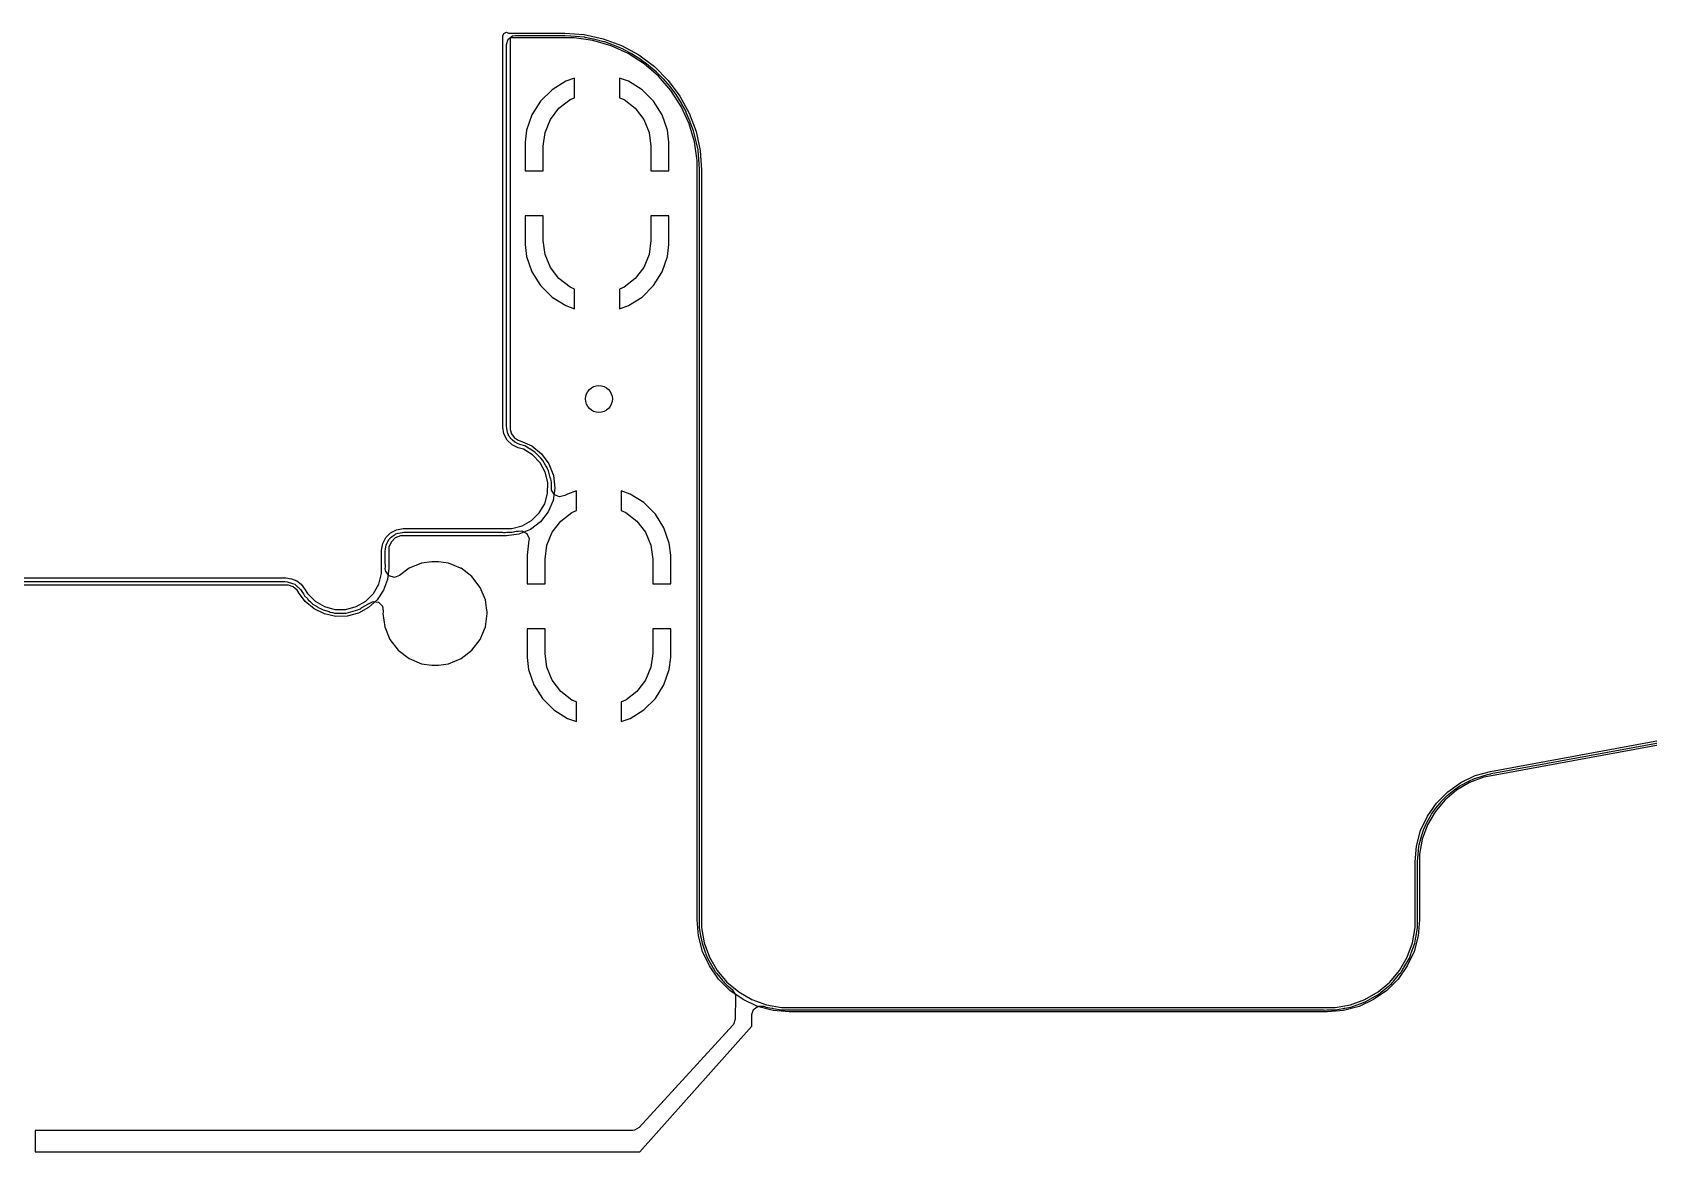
# Model space of a CAD drawing. Extents: x -114 to 114, y -62 to 23.
# Drawn here: x -0.71 to 17.3, y 11 to 23.47 of the extents above; entities that cross this region are included whole.
import ezdxf

# ---------------------------------------------------------------- set-up
doc = ezdxf.new("R2010")
doc.units = 0
doc.layers.add('BLACK', color=7, linetype='CONTINUOUS')

msp = doc.modelspace()

# ---------------------------------------------------------------- linework, layer by layer
at = {"layer": 'BLACK', "linetype": 'CONTINUOUS'}
for p, q in [((4.53563, 23.4305), (4.54735, 23.4588)), ((4.53563, 19.0714), (4.53563, 23.4305)), ((4.54735, 23.4588), (4.57563, 23.4705)), ((4.57563, 23.4705), (4.59977, 23.4605)), ((4.59504, 23.3942), (4.64454, 23.4302)), ((4.59977, 23.4605), (5.225, 23.4605)), ((4.64454, 23.4302), (4.67513, 23.435)), ((4.67513, 23.435), (5.22323, 23.435)), ((5.22323, 23.435), (5.22676, 23.4349)), ((5.225, 23.4605), (5.44203, 23.445)), ((5.22676, 23.4349), (5.29418, 23.4301)), ((5.29418, 23.4301), (5.44257, 23.4184)), ((5.44203, 23.445), (5.65465, 23.3988)), ((5.44257, 23.4184), (5.44921, 23.4174)), ((5.44921, 23.4174), (5.54365, 23.3969)), ((4.57613, 23.336), (4.59504, 23.3942)), ((4.57613, 21.1056), (4.57613, 23.336)), ((5.225, 23.4105), (4.61563, 23.4105)), ((4.61563, 23.4105), (4.61563, 19.0714)), ((5.33049, 23.4105), (5.225, 23.4105)), ((5.53934, 23.3805), (5.33049, 23.4105)), ((5.74178, 23.3211), (5.53934, 23.3805)), ((5.54365, 23.3969), (5.54467, 23.3967)), ((5.54467, 23.3967), (5.66208, 23.3685)), ((5.65465, 23.3988), (5.85851, 23.3227)), ((5.66208, 23.3685), (5.66778, 23.3667)), ((5.66778, 23.3667), (5.76363, 23.331)), ((5.93371, 23.2334), (5.74178, 23.3211)), ((5.76363, 23.331), (5.76518, 23.3304)), ((5.76518, 23.3304), (5.78352, 23.3228)), ((5.78352, 23.3228), (5.87159, 23.2863)), ((5.85851, 23.3227), (6.04949, 23.2185)), ((5.87159, 23.2863), (5.87637, 23.284)), ((5.87637, 23.284), (5.96798, 23.234)), ((6.1112, 23.1194), (5.93371, 23.2334)), ((5.96798, 23.234), (5.97012, 23.2327)), ((5.97012, 23.2327), (6.0665, 23.1737)), ((6.04949, 23.2185), (6.22367, 23.0881)), ((6.0665, 23.1737), (6.0703, 23.1711)), ((6.0703, 23.1711), (6.15463, 23.108)), ((6.27066, 22.9812), (6.1112, 23.1194)), ((6.15463, 23.108), (6.15707, 23.106)), ((6.15707, 23.106), (6.24245, 23.0331)), ((6.22367, 23.0881), (6.37753, 22.9342)), ((5.23632, 22.9259), (5.08368, 22.83)), ((5.33563, 22.9606), (5.23632, 22.9259)), ((5.33563, 22.7409), (5.33563, 22.9606)), ((5.93493, 22.9259), (5.83563, 22.9606)), ((5.83563, 22.9606), (5.83563, 22.7409)), ((6.08757, 22.83), (5.93493, 22.9259)), ((6.24245, 23.0331), (6.24528, 23.0305)), ((6.24528, 23.0305), (6.31994, 22.9558)), ((6.40883, 22.8217), (6.27066, 22.9812)), ((6.31994, 22.9558), (6.32258, 22.953)), ((6.32258, 22.953), (6.39548, 22.8676)), ((6.37753, 22.9342), (6.50793, 22.76)), ((4.9562, 22.7025), (4.86029, 22.5498)), ((5.08368, 22.83), (4.9562, 22.7025)), ((5.16136, 22.6248), (5.28563, 22.7202)), ((5.28563, 22.7202), (5.33563, 22.7409)), ((5.83563, 22.7409), (5.88563, 22.7202)), ((5.88563, 22.7202), (6.00989, 22.6248)), ((6.21505, 22.7025), (6.08757, 22.83)), ((6.31096, 22.5498), (6.21505, 22.7025)), ((6.39548, 22.8676), (6.39746, 22.8651)), ((6.39746, 22.8651), (6.46057, 22.7808)), ((6.5229, 22.6442), (6.40883, 22.8217)), ((6.46057, 22.7808), (6.46315, 22.777)), ((6.46315, 22.777), (6.52222, 22.6807)), ((6.50793, 22.76), (6.6122, 22.5691)), ((4.86029, 22.5498), (4.80075, 22.3797)), ((5.06601, 22.5005), (5.16136, 22.6248)), ((6.00989, 22.6248), (6.10524, 22.5005)), ((6.3705, 22.3797), (6.31096, 22.5498)), ((6.52222, 22.6807), (6.52346, 22.6785)), ((6.61055, 22.4523), (6.5229, 22.6442)), ((6.52346, 22.6785), (6.57347, 22.5869)), ((6.57347, 22.5869), (6.57576, 22.5821)), ((6.57576, 22.5821), (6.61982, 22.4758)), ((6.6122, 22.5691), (6.68824, 22.3652)), ((4.80075, 22.3797), (4.78563, 22.2455)), ((4.80075, 22.3797), (4.80075, 22.3797)), ((4.98563, 22.2005), (5.00607, 22.3558)), ((5.00607, 22.3558), (5.06601, 22.5005)), ((6.10524, 22.5005), (6.16518, 22.3558)), ((6.16518, 22.3558), (6.18563, 22.2005)), ((6.38563, 22.2455), (6.3705, 22.3797)), ((6.3705, 22.3797), (6.3705, 22.3797)), ((6.66999, 22.2499), (6.61055, 22.4523)), ((6.61982, 22.4758), (6.62047, 22.4741)), ((6.62047, 22.4741), (6.65619, 22.3783)), ((6.65619, 22.3783), (6.65794, 22.3726)), ((6.65794, 22.3726), (6.68612, 22.2552)), ((6.68824, 22.3652), (6.73449, 22.1526)), ((4.78563, 22.2455), (4.78563, 21.9255)), ((4.98563, 21.9255), (4.98563, 22.2005)), ((6.18563, 22.2005), (6.18563, 21.9255)), ((6.38563, 21.9255), (6.38563, 22.2455)), ((6.38563, 22.2455), (6.38563, 22.2455)), ((6.70001, 22.041), (6.66999, 22.2499)), ((6.68612, 22.2552), (6.68636, 22.2542)), ((6.68636, 22.2542), (6.7069, 22.1598)), ((6.7069, 22.1598), (6.70788, 22.1531)), ((6.70788, 22.1531), (6.71966, 22.0034)), ((6.73449, 22.1526), (6.75001, 21.9355)), ((6.70001, 21.9356), (6.70001, 22.041)), ((6.71966, 22.0034), (6.72437, 21.9375)), ((4.78563, 21.9255), (4.78563, 21.9255)), ((4.78563, 21.9255), (4.98563, 21.9255)), ((6.18563, 21.9255), (6.38563, 21.9255)), ((6.38563, 21.9255), (6.38563, 21.9255)), ((6.7, 21.9355), (6.70001, 21.9356)), ((6.7, 13.58), (6.7, 21.9355)), ((6.72437, 21.9375), (6.7245, 21.934)), ((6.7245, 21.934), (6.7245, 13.6266)), ((6.75001, 21.9355), (6.75, 21.9355)), ((6.75, 21.9355), (6.75, 13.58)), ((4.98563, 21.4255), (4.78563, 21.4255)), ((4.78563, 21.4255), (4.78563, 21.4255)), ((4.78563, 21.4255), (4.78563, 21.1056)), ((4.98563, 21.1505), (4.98563, 21.4255)), ((6.38563, 21.4255), (6.18563, 21.4255)), ((6.18563, 21.4255), (6.18563, 21.1505)), ((6.38563, 21.1056), (6.38563, 21.4255)), ((4.57613, 19.0797), (4.57613, 21.1056)), ((4.78563, 21.1056), (4.80075, 20.9714)), ((5.00607, 20.9953), (4.98563, 21.1505)), ((6.18563, 21.1505), (6.16518, 20.9953)), ((6.3705, 20.9714), (6.38563, 21.1056)), ((6.38563, 21.1056), (6.38563, 21.1056)), ((4.80075, 20.9714), (4.80075, 20.9714)), ((4.80075, 20.9714), (4.86029, 20.8012)), ((5.06601, 20.8505), (5.00607, 20.9953)), ((6.16518, 20.9953), (6.10524, 20.8505)), ((6.31096, 20.8012), (6.3705, 20.9714)), ((6.3705, 20.9714), (6.3705, 20.9714)), ((4.86029, 20.8012), (4.9562, 20.6486)), ((5.16136, 20.7263), (5.06601, 20.8505)), ((5.28563, 20.6309), (5.16136, 20.7263)), ((6.00989, 20.7263), (5.88563, 20.6309)), ((6.10524, 20.8505), (6.00989, 20.7263)), ((6.21505, 20.6486), (6.31096, 20.8012)), ((4.9562, 20.6486), (5.08368, 20.5211)), ((5.33563, 20.6102), (5.28563, 20.6309)), ((5.33563, 20.3905), (5.33563, 20.6102)), ((5.88563, 20.6309), (5.83563, 20.6102)), ((5.83563, 20.6102), (5.83563, 20.3905)), ((6.08757, 20.5211), (6.21505, 20.6486)), ((5.08368, 20.5211), (5.08368, 20.5211)), ((5.08368, 20.5211), (5.23632, 20.4252)), ((5.23632, 20.4252), (5.33563, 20.3905)), ((5.83563, 20.3905), (5.93493, 20.4252)), ((5.93493, 20.4252), (6.08757, 20.5211)), ((15.5399, 15.235), (43.6473, 20.3942)), ((43.6563, 20.345), (15.549, 15.1858)), ((4.53564, 19.0713), (4.53563, 19.0714)), ((4.54784, 18.9958), (4.53564, 19.0713)), ((4.5832, 18.9279), (4.54784, 18.9958)), ((4.57838, 19.0587), (4.57613, 19.0797)), ((4.58853, 19.0118), (4.57838, 19.0587)), ((4.63814, 18.8746), (4.5832, 18.9279)), ((4.59749, 18.987), (4.58853, 19.0118)), ((4.60032, 18.9816), (4.59749, 18.987)), ((4.60874, 18.9682), (4.60032, 18.9816)), ((4.61485, 18.96), (4.60874, 18.9682)), ((4.62906, 18.9409), (4.61485, 18.96)), ((4.61563, 19.0714), (4.61563, 19.0714)), ((4.61563, 19.0714), (4.61564, 19.0714)), ((4.61564, 19.0714), (4.61571, 19.0455)), ((4.61571, 19.0455), (4.63197, 18.9965)), ((4.6395, 18.929), (4.62906, 18.9409)), ((4.63197, 18.9965), (4.66284, 18.9551)), ((4.64392, 18.9247), (4.6395, 18.929)), ((4.66512, 18.9091), (4.64392, 18.9247)), ((4.66284, 18.9551), (4.70519, 18.9255)), ((4.70709, 18.886), (4.66512, 18.9091)), ((4.70519, 18.9255), (4.72992, 18.918)), ((4.72992, 18.918), (4.72992, 18.918)), ((4.72992, 18.918), (4.85742, 18.8612)), ((4.70705, 18.8414), (4.63814, 18.8746)), ((4.70706, 18.8414), (4.70705, 18.8414)), ((4.76455, 18.8243), (4.70706, 18.8414)), ((4.70706, 18.8414), (4.70706, 18.8414)), ((4.72666, 18.8778), (4.70709, 18.886)), ((4.78118, 18.8616), (4.72666, 18.8778)), ((4.86687, 18.7617), (4.76455, 18.8243)), ((4.78119, 18.8616), (4.78118, 18.8616)), ((4.78118, 18.8616), (4.78118, 18.8616)), ((4.81984, 18.838), (4.78119, 18.8616)), ((4.83441, 18.8306), (4.81984, 18.838)), ((4.83561, 18.8305), (4.83441, 18.8306)), ((4.83785, 18.8286), (4.83561, 18.8305)), ((4.85128, 18.8187), (4.83785, 18.8286)), ((4.89251, 18.7935), (4.85128, 18.8187)), ((4.85742, 18.8612), (4.96609, 18.7736)), ((4.94972, 18.675), (4.86687, 18.7617)), ((4.9283, 18.756), (4.89251, 18.7935)), ((4.89251, 18.7935), (4.89251, 18.7935)), ((4.89251, 18.7935), (4.89251, 18.7935)), ((4.93193, 18.7522), (4.9283, 18.756)), ((4.94311, 18.7422), (4.93193, 18.7522)), ((4.94518, 18.7415), (4.94311, 18.7422)), ((4.94591, 18.7403), (4.94518, 18.7415)), ((4.95778, 18.7252), (4.94591, 18.7403)), ((4.96609, 18.7736), (5.04866, 18.661)), ((5.00757, 18.5699), (4.94972, 18.675)), ((4.98266, 18.6991), (4.95778, 18.7252)), ((5.01477, 18.6408), (4.98266, 18.6991)), ((4.98266, 18.6991), (4.98266, 18.6991)), ((4.98266, 18.6991), (4.98266, 18.6991)), ((5.03655, 18.4535), (5.00757, 18.5699)), ((5.02222, 18.6293), (5.01477, 18.6408)), ((5.02515, 18.6272), (5.02222, 18.6293)), ((5.02533, 18.6266), (5.02515, 18.6272)), ((5.03367, 18.6065), (5.02533, 18.6266)), ((5.0456, 18.5848), (5.03367, 18.6065)), ((5.04561, 18.5848), (5.0456, 18.5848)), ((5.0638, 18.5117), (5.04561, 18.5848)), ((5.04866, 18.661), (5.09962, 18.531)), ((5.03472, 18.3336), (5.03655, 18.4535)), ((5.06757, 18.4998), (5.0638, 18.5117)), ((5.0708, 18.4959), (5.06757, 18.4998)), ((5.07371, 18.4719), (5.0708, 18.4959)), ((5.07714, 18.4582), (5.07371, 18.4719)), ((5.07614, 18.3933), (5.07714, 18.4582)), ((5.07913, 18.3676), (5.07614, 18.3933)), ((5.07714, 18.4582), (5.07713, 18.4582)), ((5.07713, 18.4582), (5.07714, 18.4582)), ((5.11555, 18.3923), (5.0954, 18.2542)), ((5.09962, 18.531), (5.11555, 18.3923)), ((4.94118, 18.1149), (5.00221, 18.2181)), ((5.00221, 18.2181), (5.03472, 18.3336)), ((5.0954, 18.2542), (5.0405, 18.1258)), ((5.11168, 18.3158), (5.07913, 18.3676)), ((5.16847, 18.293), (5.11168, 18.3158)), ((5.2278, 18.308), (5.16847, 18.293)), ((5.25632, 18.3259), (5.2278, 18.308)), ((5.35563, 18.3606), (5.25632, 18.3259)), ((5.35563, 18.1409), (5.35563, 18.3606)), ((5.95493, 18.3259), (5.85563, 18.3606)), ((5.85563, 18.3606), (5.85563, 18.1409)), ((6.10757, 18.23), (5.95493, 18.3259)), ((6.23505, 18.1025), (6.10757, 18.23)), ((4.75154, 17.9712), (4.85572, 18.0307)), ((4.95453, 18.0158), (4.84324, 17.9315)), ((4.85572, 18.0307), (4.94118, 18.1149)), ((5.0405, 18.1258), (4.95453, 18.0158)), ((5.08601, 17.9005), (5.18136, 18.0248)), ((5.18136, 18.0248), (5.30563, 18.1202)), ((5.30563, 18.1202), (5.35563, 18.1409)), ((5.85563, 18.1409), (5.90563, 18.1202)), ((5.90563, 18.1202), (6.02989, 18.0248)), ((6.02989, 18.0248), (6.12524, 17.9005)), ((6.33096, 17.9498), (6.23505, 18.1025)), ((3.19737, 17.7747), (3.23146, 17.8416)), ((3.23146, 17.8416), (3.28455, 17.8947)), ((3.2704, 17.8213), (3.2827, 17.8363)), ((3.2827, 17.8363), (3.28988, 17.8435)), ((3.28455, 17.8947), (3.35146, 17.9288)), ((3.28988, 17.8435), (3.30486, 17.8558)), ((3.33499, 17.8362), (3.28998, 17.7912)), ((3.30486, 17.8558), (3.33021, 17.8727)), ((3.33021, 17.8727), (3.33522, 17.8756)), ((3.3938, 17.8606), (3.33499, 17.8362)), ((3.33522, 17.8756), (3.3453, 17.8808)), ((3.3453, 17.8808), (3.37092, 17.8897)), ((3.35146, 17.9288), (3.42563, 17.9406)), ((3.37092, 17.8897), (3.41269, 17.898)), ((3.4256, 17.8606), (3.3938, 17.8606)), ((3.41269, 17.898), (3.41454, 17.8983)), ((3.41454, 17.8983), (3.41786, 17.8988)), ((3.41786, 17.8988), (3.43333, 17.9)), ((3.42563, 17.8605), (3.4256, 17.8606)), ((3.42563, 17.9406), (3.42563, 17.9405)), ((3.42563, 17.9405), (4.57563, 17.9405)), ((4.57563, 17.8605), (3.42563, 17.8605)), ((3.42563, 17.8605), (3.42563, 17.8605)), ((3.42563, 17.8605), (3.42563, 17.8605)), ((3.43333, 17.9), (3.46712, 17.9)), ((3.46712, 17.9), (3.46714, 17.9)), ((3.46714, 17.9), (4.53025, 17.9)), ((4.53025, 17.9), (4.54309, 17.8959)), ((4.54309, 17.8959), (4.56515, 17.899)), ((4.56515, 17.899), (4.57921, 17.9)), ((4.57563, 17.9405), (4.57563, 17.9406)), ((4.57563, 17.9406), (4.6356, 17.9405)), ((4.57573, 17.8606), (4.57563, 17.8605)), ((4.57563, 17.8605), (4.57563, 17.8605)), ((4.57563, 17.8605), (4.57563, 17.8605)), ((4.71406, 17.8786), (4.57573, 17.8606)), ((4.57921, 17.9), (4.59932, 17.9)), ((4.59932, 17.9), (4.59943, 17.9)), ((4.59943, 17.9), (4.64088, 17.9)), ((4.6356, 17.9405), (4.75154, 17.9712)), ((4.64088, 17.9), (4.6853, 17.9118)), ((4.6853, 17.9118), (4.7101, 17.9104)), ((4.7101, 17.9104), (4.74893, 17.9148)), ((4.84324, 17.9315), (4.71406, 17.8786)), ((4.74893, 17.9148), (4.80219, 17.8847)), ((4.80219, 17.8847), (4.82757, 17.829)), ((4.82757, 17.829), (4.82266, 17.7851)), ((5.02607, 17.7558), (5.08601, 17.9005)), ((6.12524, 17.9005), (6.18518, 17.7558)), ((6.3905, 17.7797), (6.33096, 17.9498)), ((3.18563, 17.7005), (3.19737, 17.7747)), ((3.18563, 17.5005), (3.18563, 17.7005)), ((3.18563, 17.7005), (3.18563, 17.7005)), ((3.22613, 17.6928), (3.22734, 17.7082)), ((3.22613, 17.5522), (3.22613, 17.6928)), ((3.22734, 17.7082), (3.22793, 17.7119)), ((3.22793, 17.7119), (3.22826, 17.7138)), ((3.22826, 17.7138), (3.23651, 17.7552)), ((3.23651, 17.7552), (3.24539, 17.7808)), ((3.24539, 17.7808), (3.25056, 17.791)), ((3.25056, 17.791), (3.2535, 17.796)), ((3.2535, 17.796), (3.2704, 17.8213)), ((3.28998, 17.7912), (3.26563, 17.7324)), ((3.26563, 17.7324), (3.26563, 17.7005)), ((3.26563, 17.7005), (3.26563, 17.7005)), ((3.26563, 17.7005), (3.26563, 17.7005)), ((3.26563, 17.7005), (3.26563, 17.5005)), ((4.82075, 17.7797), (4.80563, 17.6455)), ((4.82266, 17.7851), (4.82075, 17.7797)), ((4.82075, 17.7797), (4.82075, 17.7797)), ((5.00563, 17.6005), (5.02607, 17.7558)), ((6.18518, 17.7558), (6.20563, 17.6005)), ((6.39051, 17.7797), (6.3905, 17.7797)), ((6.40563, 17.6455), (6.39051, 17.7797)), ((3.18563, 17.44), (3.18563, 17.5005)), ((3.22766, 17.5349), (3.22613, 17.5522)), ((3.22613, 17.4968), (3.22717, 17.5111)), ((3.22613, 17.4962), (3.22613, 17.4968)), ((3.23181, 17.4632), (3.22613, 17.4962)), ((3.22717, 17.5111), (3.23001, 17.5304)), ((3.23001, 17.5304), (3.22766, 17.5349)), ((3.26563, 17.5005), (3.2504, 17.3732)), ((3.26563, 17.5005), (3.26563, 17.5005)), ((3.49039, 17.4982), (3.3854, 17.4177)), ((3.63039, 17.5562), (3.49039, 17.4982)), ((3.49039, 17.4982), (3.49039, 17.4982)), ((3.6304, 17.5562), (3.63039, 17.5562)), ((3.74291, 17.571), (3.6304, 17.5562)), ((3.81835, 17.571), (3.74291, 17.571)), ((3.74291, 17.571), (3.74291, 17.571)), ((3.93086, 17.5562), (3.81835, 17.571)), ((3.99311, 17.5304), (3.93086, 17.5562)), ((3.93086, 17.5562), (3.93086, 17.5562)), ((3.93086, 17.5562), (3.93086, 17.5562)), ((4.0641, 17.501), (3.99311, 17.5304)), ((4.07086, 17.4982), (4.0641, 17.501)), ((4.19108, 17.406), (4.07086, 17.4982)), ((4.80563, 17.6455), (4.80563, 17.3255)), ((5.00563, 17.3255), (5.00563, 17.6005)), ((6.20563, 17.6005), (6.20563, 17.3255)), ((6.40563, 17.3255), (6.40563, 17.6455)), ((6.40563, 17.6455), (6.40563, 17.6455)), ((-2.06815, 17.3905), (0.02563, 17.3905)), ((0.02563, 17.3105), (-2.06815, 17.3105)), ((-2.05698, 17.35), (0.025531, 17.35)), ((0.025531, 17.35), (2.10826, 17.35)), ((0.02563, 17.3905), (2.11941, 17.3905)), ((2.11941, 17.3105), (0.02563, 17.3105)), ((2.10826, 17.35), (2.13386, 17.3467)), ((2.11941, 17.3905), (2.11941, 17.3905)), ((2.11941, 17.3905), (2.18153, 17.3824)), ((2.11942, 17.3105), (2.11941, 17.3105)), ((2.11941, 17.3105), (2.11941, 17.3105)), ((2.14763, 17.3105), (2.11942, 17.3105)), ((2.13386, 17.3467), (2.19356, 17.3307)), ((2.20065, 17.2912), (2.14763, 17.3105)), ((2.18153, 17.3824), (2.23941, 17.3584)), ((2.19356, 17.3307), (2.21739, 17.3208)), ((2.24388, 17.255), (2.20065, 17.2912)), ((2.21739, 17.3208), (2.21775, 17.3206)), ((2.21775, 17.3206), (2.23834, 17.3048)), ((2.23834, 17.3048), (2.28205, 17.2611)), ((2.23941, 17.3584), (2.28912, 17.3203)), ((2.28912, 17.3203), (2.32726, 17.2705)), ((3.09372, 17.2181), (3.15428, 17.323)), ((3.15428, 17.323), (3.18563, 17.44)), ((3.2504, 17.3732), (3.2056, 17.2531)), ((3.26905, 17.4146), (3.23181, 17.4632)), ((3.32772, 17.3972), (3.26905, 17.4146)), ((3.3854, 17.4177), (3.32772, 17.3972)), ((4.28333, 17.2858), (4.19108, 17.406)), ((4.80563, 17.3255), (4.80563, 17.3255)), ((4.80563, 17.3255), (5.00563, 17.3255)), ((6.20563, 17.3255), (6.40563, 17.3255)), ((6.40563, 17.3255), (6.40563, 17.3255)), ((2.25797, 17.2306), (2.24388, 17.255)), ((2.25798, 17.2305), (2.25797, 17.2306)), ((2.25799, 17.2305), (2.25798, 17.2305)), ((2.25798, 17.2305), (2.25798, 17.2305)), ((2.33482, 17.1279), (2.25799, 17.2305)), ((2.28205, 17.2611), (2.29776, 17.2406)), ((2.29776, 17.2406), (2.31386, 17.2127)), ((2.31386, 17.2127), (2.31388, 17.2127)), ((2.31388, 17.2127), (2.32513, 17.1932)), ((2.32513, 17.1932), (2.32513, 17.1932)), ((2.32513, 17.1932), (2.32513, 17.1932)), ((2.32513, 17.1932), (2.35801, 17.1604)), ((2.32726, 17.2705), (2.32726, 17.2705)), ((2.32726, 17.2705), (2.35754, 17.2181)), ((2.43369, 17.0463), (2.33482, 17.1279)), ((2.35754, 17.2181), (2.44319, 17.1325)), ((2.35801, 17.1604), (2.36304, 17.1505)), ((2.36304, 17.1505), (2.3721, 17.1441)), ((2.3721, 17.1441), (2.38531, 17.1331)), ((2.38531, 17.1331), (2.41437, 17.104)), ((2.44319, 17.1325), (2.54808, 17.0719)), ((2.90318, 17.0719), (3.00807, 17.1325)), ((3.00807, 17.1325), (3.09372, 17.2181)), ((3.03823, 17.1038), (3.08965, 17.13)), ((3.13373, 17.1469), (3.03886, 17.0607)), ((3.08965, 17.13), (3.15009, 17.1205)), ((3.2056, 17.2531), (3.13373, 17.1469)), ((3.15009, 17.1205), (3.19335, 17.0772)), ((4.34132, 17.1458), (4.28333, 17.2858)), ((4.35267, 17.0595), (4.34132, 17.1458)), ((15.5464, 15.2103), (26.1858, 17.1632)), ((2.41437, 17.104), (2.41832, 17.1)), ((2.41832, 17.1), (2.41833, 17.1)), ((2.41833, 17.1), (2.47013, 17.0701)), ((2.54902, 16.9903), (2.43369, 17.0463)), ((2.47013, 17.0701), (2.47797, 17.0614)), ((2.47797, 17.0614), (2.48536, 17.059)), ((2.48536, 17.059), (2.50372, 17.0507)), ((2.50372, 17.0507), (2.53245, 17.0342)), ((2.53245, 17.0342), (2.60057, 17.0159)), ((2.54808, 17.0719), (2.66507, 17.0406)), ((2.6743, 16.963), (2.54902, 16.9903)), ((2.60057, 17.0159), (2.6113, 17.0089)), ((2.6113, 17.0089), (2.61688, 17.0088)), ((2.61688, 17.0088), (2.63962, 17.0054)), ((2.63962, 17.0054), (2.65974, 17.0001)), ((2.65974, 17.0001), (2.7401, 17.0001)), ((2.66507, 17.0406), (2.78619, 17.0406)), ((2.80248, 16.9661), (2.6743, 16.963)), ((2.7401, 17.0001), (2.75327, 16.9958)), ((2.75327, 16.9958), (2.75665, 16.9967)), ((2.75665, 16.9967), (2.78227, 17.0001)), ((2.78227, 17.0001), (2.79152, 17.0001)), ((2.78619, 17.0406), (2.90318, 17.0719)), ((2.79152, 17.0001), (2.91881, 17.0342)), ((2.92632, 16.9992), (2.80248, 16.9661)), ((2.91881, 17.0342), (2.92682, 17.0388)), ((3.03886, 17.0607), (2.92632, 16.9992)), ((2.92682, 17.0388), (2.95003, 17.0484)), ((2.95003, 17.0484), (2.95361, 17.0535)), ((2.95361, 17.0535), (2.96333, 17.0599)), ((2.96333, 17.0599), (3.03294, 17.1001)), ((3.03294, 17.1001), (3.03514, 17.1023)), ((3.03514, 17.1023), (3.03713, 17.1033)), ((3.03713, 17.1033), (3.03809, 17.104)), ((3.03809, 17.104), (3.03823, 17.1038)), ((3.19335, 17.0772), (3.20329, 17.0193)), ((3.20191, 17.0088), (3.20016, 16.9955)), ((3.20016, 16.9955), (3.21994, 16.8453)), ((3.20329, 17.0193), (3.20191, 17.0088)), ((4.34132, 16.8453), (4.36109, 16.9955)), ((4.35935, 17.0088), (4.35267, 17.0595)), ((4.36109, 16.9955), (4.35935, 17.0088)), ((3.21994, 16.8453), (3.27793, 16.7053)), ((4.28333, 16.7053), (4.34132, 16.8453)), ((4.80563, 16.8255), (4.80563, 16.5056)), ((5.00563, 16.8255), (4.80563, 16.8255)), ((5.00563, 16.5505), (5.00563, 16.8255)), ((6.40563, 16.8255), (6.20563, 16.8255)), ((6.20563, 16.8255), (6.20563, 16.5505)), ((6.40563, 16.5056), (6.40563, 16.8255)), ((6.40563, 16.8255), (6.40563, 16.8255)), ((3.27793, 16.7053), (3.37018, 16.5851)), ((3.37018, 16.5851), (3.4904, 16.4928)), ((4.07086, 16.4928), (4.19108, 16.5851)), ((4.19108, 16.5851), (4.28333, 16.7053)), ((3.4904, 16.4928), (3.63039, 16.4349)), ((3.63039, 16.4349), (3.74291, 16.42)), ((3.74291, 16.42), (3.74291, 16.42)), ((3.74291, 16.42), (3.81835, 16.42)), ((3.81835, 16.42), (3.93086, 16.4349)), ((3.81835, 16.42), (3.81835, 16.42)), ((3.93086, 16.4349), (4.07086, 16.4928)), ((4.80563, 16.5056), (4.82075, 16.3714)), ((5.02607, 16.3953), (5.00563, 16.5505)), ((5.08601, 16.2505), (5.02607, 16.3953)), ((6.18518, 16.3953), (6.12524, 16.2505)), ((6.20563, 16.5505), (6.18518, 16.3953)), ((6.39051, 16.3714), (6.40563, 16.5056)), ((6.40563, 16.5056), (6.40563, 16.5056)), ((4.82075, 16.3714), (4.82075, 16.3714)), ((4.82075, 16.3714), (4.88029, 16.2012)), ((5.18136, 16.1263), (5.08601, 16.2505)), ((6.12524, 16.2505), (6.02989, 16.1263)), ((6.33096, 16.2012), (6.3905, 16.3714)), ((6.3905, 16.3714), (6.39051, 16.3714)), ((4.88029, 16.2012), (4.9762, 16.0486)), ((4.9762, 16.0486), (5.10368, 15.9211)), ((5.30563, 16.0309), (5.18136, 16.1263)), ((5.35563, 16.0102), (5.30563, 16.0309)), ((5.90563, 16.0309), (5.85563, 16.0102)), ((6.02989, 16.1263), (5.90563, 16.0309)), ((6.10757, 15.9211), (6.23505, 16.0486)), ((6.23505, 16.0486), (6.33096, 16.2012)), ((5.10368, 15.9211), (5.10368, 15.9211)), ((5.10368, 15.9211), (5.25632, 15.8252)), ((5.35563, 15.7905), (5.35563, 16.0102)), ((5.85563, 16.0102), (5.85563, 15.7905)), ((5.95493, 15.8252), (6.10757, 15.9211)), ((5.25632, 15.8252), (5.35563, 15.7905)), ((5.85563, 15.7905), (5.95493, 15.8252)), ((15.2079, 15.1118), (15.3685, 15.1879)), ((15.2979, 15.1263), (15.2994, 15.127)), ((15.2994, 15.127), (15.3608, 15.1561)), ((15.4655, 15.1705), (15.3063, 15.1115)), ((15.3608, 15.1561), (15.3757, 15.1617)), ((15.3685, 15.1879), (15.5399, 15.235)), ((15.3757, 15.1617), (15.5072, 15.1997)), ((15.5489, 15.1858), (15.4655, 15.1705)), ((15.5072, 15.1997), (15.5423, 15.2093)), ((15.5399, 15.235), (15.5399, 15.235)), ((15.5399, 15.235), (15.5399, 15.235)), ((15.5399, 15.235), (15.5399, 15.235)), ((15.5423, 15.2093), (15.5464, 15.2103)), ((15.549, 15.1858), (15.5489, 15.1858)), ((15.549, 15.1858), (15.549, 15.1858)), ((15.549, 15.1858), (15.549, 15.1858)), ((15.549, 15.1858), (15.549, 15.1858)), ((14.9375, 14.8829), (15.0627, 15.0091)), ((14.9947, 14.9044), (15.0512, 14.9614)), ((15.1598, 15.0258), (15.0302, 14.9162)), ((15.0512, 14.9614), (15.0552, 14.9651)), ((15.0552, 14.9651), (15.1324, 15.0272)), ((15.0627, 15.0091), (15.2079, 15.1118)), ((15.1324, 15.0272), (15.1348, 15.029)), ((15.1348, 15.029), (15.1987, 15.0742)), ((15.3063, 15.1115), (15.1598, 15.0258)), ((15.1987, 15.0742), (15.2045, 15.0777)), ((15.2045, 15.0777), (15.2979, 15.1263)), ((14.836, 14.737), (14.9375, 14.8829)), ((14.9216, 14.7857), (14.8371, 14.6385)), ((14.8809, 14.757), (14.9267, 14.8229)), ((15.0302, 14.9162), (14.9216, 14.7857)), ((14.9267, 14.8229), (14.9293, 14.8262)), ((14.9293, 14.8262), (14.9918, 14.9013)), ((14.9918, 14.9013), (14.9947, 14.9044)), ((14.7612, 14.5757), (14.836, 14.737)), ((14.8371, 14.6385), (14.7793, 14.4789)), ((14.7941, 14.5852), (14.7965, 14.5915)), ((14.7965, 14.5915), (14.8279, 14.6592)), ((14.8279, 14.6592), (14.8295, 14.6625)), ((14.8295, 14.6625), (14.8308, 14.6652)), ((14.8308, 14.6652), (14.878, 14.7523)), ((14.878, 14.7523), (14.8809, 14.757)), ((14.7154, 14.404), (14.7612, 14.5757)), ((14.7424, 14.4016), (14.7453, 14.4173)), ((14.7453, 14.4173), (14.7628, 14.4829)), ((14.7793, 14.4789), (14.75, 14.3117)), ((14.7628, 14.4829), (14.7633, 14.4846)), ((14.7633, 14.4846), (14.7639, 14.4867)), ((14.7639, 14.4867), (14.7941, 14.5852)), ((14.7, 14.2268), (14.7154, 14.404)), ((14.7, 13.58), (14.7, 14.2268)), ((14.7, 14.2268), (14.7, 14.2268)), ((14.7, 14.2268), (14.7, 14.2268)), ((14.7255, 14.2247), (14.7257, 14.229)), ((14.7257, 14.229), (14.7267, 14.2405)), ((14.7267, 14.2405), (14.729, 14.2666)), ((14.729, 14.2666), (14.7424, 14.4016)), ((14.75, 14.3117), (14.75, 14.2268)), ((14.75, 14.2268), (14.75, 14.2268)), ((14.75, 14.2268), (14.75, 13.58)), ((14.7255, 13.6243), (14.7255, 14.2247)), ((6.71554, 13.402), (6.69997, 13.58)), ((6.69997, 13.58), (6.7, 13.58)), ((6.7245, 13.6266), (6.72137, 13.6169)), ((6.72137, 13.6169), (6.72423, 13.5878)), ((6.72423, 13.5878), (6.72447, 13.583)), ((6.72447, 13.583), (6.72447, 13.4925)), ((6.75, 13.58), (6.74997, 13.5799)), ((6.74997, 13.5799), (6.74997, 13.4947)), ((14.7, 13.4947), (14.7, 13.58)), ((14.7, 13.58), (14.7, 13.58)), ((14.7275, 13.6059), (14.7255, 13.6243)), ((14.7255, 13.5826), (14.7257, 13.5875)), ((14.7255, 13.5805), (14.7255, 13.5826)), ((14.7255, 13.58), (14.7255, 13.5805)), ((14.7255, 13.4925), (14.7255, 13.58)), ((14.7257, 13.5875), (14.7275, 13.6059)), ((14.75, 13.58), (14.7344, 13.402)), ((14.75, 13.58), (14.75, 13.58)), ((6.76178, 13.2294), (6.71554, 13.402)), ((6.72447, 13.4925), (6.73951, 13.4071)), ((6.73951, 13.4071), (6.73885, 13.4025)), ((6.73885, 13.4025), (6.74152, 13.3936)), ((6.74152, 13.3936), (6.74291, 13.3879)), ((6.74291, 13.3879), (6.75486, 13.3201)), ((6.74997, 13.4947), (6.77959, 13.3267)), ((6.77959, 13.3267), (6.83794, 13.1664)), ((14.612, 13.1664), (14.6704, 13.3267)), ((14.6704, 13.3267), (14.7, 13.4947)), ((14.7344, 13.402), (14.6882, 13.2294)), ((14.6951, 13.3201), (14.7071, 13.3879)), ((14.7071, 13.3879), (14.7084, 13.3937)), ((14.7084, 13.3937), (14.7099, 13.3983)), ((14.7099, 13.3983), (14.7105, 13.4072)), ((14.7105, 13.4072), (14.7255, 13.4925)), ((6.75486, 13.3201), (6.75486, 13.3201)), ((6.75486, 13.3201), (6.79075, 13.2215)), ((6.83729, 13.0675), (6.76178, 13.2294)), ((6.79075, 13.2215), (6.79092, 13.2163)), ((6.79092, 13.2163), (6.79292, 13.2126)), ((6.79292, 13.2126), (6.79864, 13.1998)), ((6.79864, 13.1998), (6.81474, 13.1555)), ((6.81474, 13.1555), (6.87456, 13.0519)), ((6.83794, 13.1664), (6.92324, 13.0186)), ((14.5267, 13.0186), (14.612, 13.1664)), ((14.5754, 13.0519), (14.6352, 13.1555)), ((14.6882, 13.2294), (14.6127, 13.0675)), ((14.6352, 13.1555), (14.6434, 13.1781)), ((14.6434, 13.1781), (14.6513, 13.1998)), ((14.6513, 13.1998), (14.6569, 13.2121)), ((14.6569, 13.2121), (14.6592, 13.2215)), ((14.6592, 13.2215), (14.6951, 13.3201)), ((6.93977, 12.9211), (6.83729, 13.0675)), ((6.87456, 13.0519), (6.87583, 13.0459)), ((6.87583, 13.0459), (6.87806, 13.0432)), ((6.87806, 13.0432), (6.88727, 13.0299)), ((6.88727, 13.0299), (6.90227, 13.0039)), ((6.90227, 13.0039), (6.90475, 13.0004)), ((6.90475, 13.0004), (6.90461, 13.0003)), ((6.90461, 13.0003), (6.90915, 12.9936)), ((6.90915, 12.9936), (6.90917, 12.9936)), ((6.90917, 12.9936), (6.9208, 12.9818)), ((6.9208, 12.9818), (6.98789, 12.9019)), ((6.92324, 13.0186), (7.03291, 12.8879)), ((14.4171, 12.8879), (14.5267, 13.0186)), ((14.4621, 12.9019), (14.5292, 12.9818)), ((14.6127, 13.0675), (14.5102, 12.9211)), ((14.5292, 12.9818), (14.536, 12.9861)), ((14.536, 12.9861), (14.5369, 12.9877)), ((14.5369, 12.9877), (14.5454, 13.0003)), ((14.5452, 13.0004), (14.5477, 13.0039)), ((14.5454, 13.0003), (14.5452, 13.0004)), ((14.5477, 13.0039), (14.5627, 13.0299)), ((14.5477, 13.0039), (14.5477, 13.0039)), ((14.5477, 13.0039), (14.5477, 13.0039)), ((14.5627, 13.0299), (14.5705, 13.0412)), ((14.5705, 13.0412), (14.5754, 13.0519)), ((7.06611, 12.7948), (6.93977, 12.9211)), ((6.98789, 12.9019), (6.99057, 12.8953)), ((6.99057, 12.8953), (6.99269, 12.8935)), ((6.99269, 12.8935), (7.00573, 12.8806)), ((7.00573, 12.8806), (7.0148, 12.8698)), ((7.0148, 12.8698), (7.0148, 12.8698)), ((7.0148, 12.8698), (7.01481, 12.8698)), ((7.01481, 12.8698), (7.02562, 12.8607)), ((7.02562, 12.8607), (7.03522, 12.851)), ((7.03291, 12.8879), (7.1636, 12.7783)), ((7.03522, 12.851), (7.04688, 12.8429)), ((7.04688, 12.8429), (7.09225, 12.8048)), ((7.21248, 12.6923), (7.06611, 12.7948)), ((7.09225, 12.8048), (7.12467, 12.7529)), ((14.3839, 12.7948), (14.2375, 12.6923)), ((14.2864, 12.7783), (14.4171, 12.8879)), ((14.3231, 12.7758), (14.4031, 12.8429)), ((14.5102, 12.9211), (14.3839, 12.7948)), ((14.4031, 12.8429), (14.4097, 12.8456)), ((14.4097, 12.8456), (14.4115, 12.8477)), ((14.4115, 12.8477), (14.4244, 12.8607)), ((14.4244, 12.8607), (14.4352, 12.8698)), ((14.4352, 12.8698), (14.4443, 12.8806)), ((14.4443, 12.8806), (14.4539, 12.8902)), ((14.4539, 12.8902), (14.4621, 12.9019)), ((7.12467, 12.7529), (7.12761, 12.7281)), ((7.12761, 12.7281), (7.12534, 12.4735)), ((7.1636, 12.7783), (7.31135, 12.693)), ((7.37442, 12.6168), (7.21248, 12.6923)), ((7.31135, 12.693), (7.47168, 12.6346)), ((7.33005, 12.583), (7.37967, 12.6188)), ((7.54701, 12.5706), (7.37442, 12.6168)), ((7.37967, 12.6188), (7.44085, 12.6186)), ((7.44085, 12.6186), (7.4438, 12.6176)), ((7.4438, 12.6176), (7.45269, 12.6144)), ((7.45269, 12.6144), (7.46505, 12.6099)), ((7.46505, 12.6099), (7.53289, 12.5979)), ((7.47168, 12.6346), (7.63969, 12.605)), ((13.8103, 12.605), (13.9783, 12.6346)), ((14.0756, 12.6168), (13.903, 12.5706)), ((13.9171, 12.5979), (13.9849, 12.6099)), ((13.9783, 12.6346), (14.1386, 12.693)), ((13.9849, 12.6099), (14.0835, 12.6458)), ((14.2375, 12.6923), (14.0756, 12.6168)), ((14.0835, 12.6458), (14.0887, 12.6459)), ((14.0887, 12.6459), (14.0924, 12.6479)), ((14.0924, 12.6479), (14.1052, 12.6537)), ((14.1052, 12.6537), (14.1494, 12.6697)), ((14.1386, 12.693), (14.2864, 12.7783)), ((14.1494, 12.6697), (14.1494, 12.6698)), ((14.1494, 12.6698), (14.1495, 12.6698)), ((14.1495, 12.6698), (14.2531, 12.7296)), ((14.2531, 12.7296), (14.2591, 12.7309)), ((14.2591, 12.7309), (14.2618, 12.7331)), ((14.2618, 12.7331), (14.2751, 12.7423)), ((14.2751, 12.7423), (14.3011, 12.7573)), ((14.3011, 12.7573), (14.3046, 12.7598)), ((14.3011, 12.7573), (14.3011, 12.7573)), ((14.3046, 12.7598), (14.3047, 12.7596)), ((14.3047, 12.7596), (14.3114, 12.7642)), ((14.3114, 12.7642), (14.3231, 12.7758)), ((14.3114, 12.7642), (14.3114, 12.7642)), ((7.12534, 12.4735), (7.10591, 12.4155)), ((7.31053, 12.3981), (7.31095, 12.5249)), ((7.31095, 12.5249), (7.33005, 12.583)), ((7.53289, 12.5979), (7.53866, 12.5965)), ((7.53866, 12.5965), (7.54329, 12.5951)), ((7.54329, 12.5951), (7.55216, 12.5945)), ((7.725, 12.555), (7.54701, 12.5706)), ((7.55216, 12.5945), (7.63746, 12.5795)), ((7.63746, 12.5795), (7.72498, 12.5795)), ((7.63969, 12.605), (7.725, 12.605)), ((7.72498, 12.5795), (7.725, 12.5795)), ((7.725, 12.605), (7.725, 12.605)), ((7.725, 12.605), (7.725, 12.605)), ((7.725, 12.605), (13.725, 12.605)), ((7.725, 12.5795), (7.7255, 12.5795)), ((13.725, 12.555), (7.725, 12.555)), ((7.725, 12.555), (7.725, 12.555)), ((7.725, 12.555), (7.725, 12.555)), ((7.7255, 12.5795), (7.72765, 12.5795)), ((7.72765, 12.5795), (7.7325, 12.5793)), ((7.7325, 12.5793), (7.7509, 12.5775)), ((7.7509, 12.5775), (7.76933, 12.5795)), ((7.76933, 12.5795), (13.6796, 12.5795)), ((13.6796, 12.5795), (13.689, 12.5765)), ((13.689, 12.5765), (13.7173, 12.5792)), ((13.7173, 12.5792), (13.7222, 12.5795)), ((13.7222, 12.5795), (13.725, 12.5795)), ((13.725, 12.605), (13.725, 12.605)), ((13.725, 12.605), (13.725, 12.605)), ((13.725, 12.605), (13.8103, 12.605)), ((13.725, 12.5795), (13.725, 12.5795)), ((13.725, 12.5795), (13.8125, 12.5795)), ((13.903, 12.5706), (13.725, 12.555)), ((13.725, 12.555), (13.725, 12.555)), ((13.8125, 12.5795), (13.8941, 12.5939)), ((13.8125, 12.5795), (13.8125, 12.5795)), ((13.8125, 12.5795), (13.8125, 12.5795)), ((13.8941, 12.5939), (13.8979, 12.5945)), ((13.8979, 12.5945), (13.9025, 12.5939)), ((13.9025, 12.5939), (13.9113, 12.5965)), ((13.9113, 12.5965), (13.9171, 12.5979)), ((7.09932, 12.4075), (6.05443, 11.2676)), ((6.06053, 10.9981), (7.31053, 12.3981)), ((7.10591, 12.4155), (7.09932, 12.4075)), ((5.98145, 11.2355), (-0.675, 11.2355)), ((-0.675, 11.2355), (-0.675, 10.9981)), ((6.00117, 11.2375), (5.98145, 11.2355)), ((6.05443, 11.2676), (6.00117, 11.2375)), ((-0.675, 10.9981), (6.06053, 10.9981)), ((6.06053, 10.9981), (6.06053, 10.9981))]:
    msp.add_line(p, q, dxfattribs=at)
at = {"layer": 'BLACK'}
msp.add_circle((5.60563, 19.3855), 0.15, dxfattribs=at)

doc.saveas('drawing.dxf')
